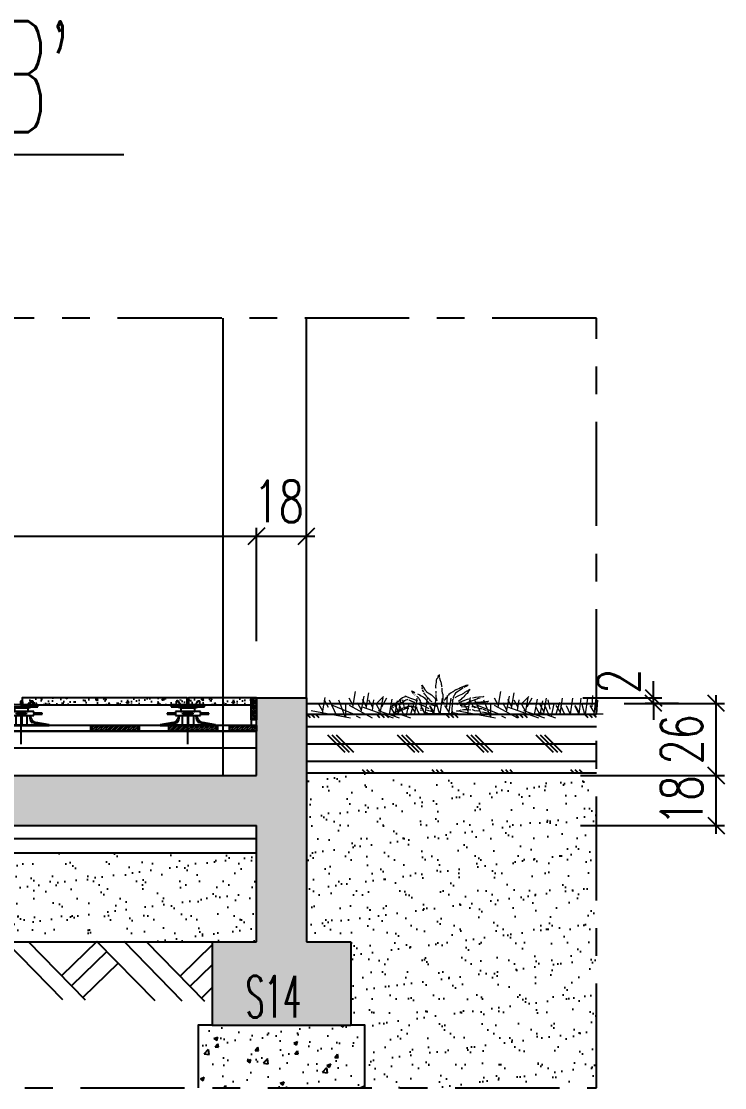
# Model space of a CAD drawing. Extents: x 308 to 787, y -199 to -146.
# Drawn here: x 392.305 to 394.839, y -188.7 to -184.856 of the extents above; entities that cross this region are included whole.
import ezdxf

# ---------------------------------------------------------------- set-up
doc = ezdxf.new("R2010")
doc.units = 0
doc.header["$LTSCALE"] = 0.5
doc.header["$MEASUREMENT"] = 0
doc.linetypes.add('ACAD_ISO10W100', pattern=[18, 12, -3, 0, -3])
doc.linetypes.add('AXES2', pattern=[1.125, 0.75, -0.125, 0.125, -0.125])
doc.layers.get('0').update_dxf_attribs({"linetype": 'CONTINUOUS'})
doc.layers.get('DEFPOINTS').update_dxf_attribs({"linetype": 'CONTINUOUS'})
for name, color, linetype in [('1-AJSA-Equipement', 233, 'CONTINUOUS'), ('1_AJSA_Equipement', 233, 'CONTINUOUS'), ('AXES', 6, 'AXES2'), ('COTATION', 7, 'CONTINUOUS'), ('HABILLAGE', 7, 'CONTINUOUS'), ('MURS', 3, 'CONTINUOUS'), ('POCHAGE', 254, 'CONTINUOUS'), ('REPERE-POUT', 4, 'CONTINUOUS'), ('REPERE-SEM', 4, 'CONTINUOUS')]:
    doc.layers.add(name, color=color, linetype=linetype)
doc.layers.add('1_AJSA_stru-beton', color=4, linetype='CONTINUOUS', lineweight=18)
doc.layers.add('VEGETAIONS', color=104, linetype='CONTINUOUS', lineweight=0)
doc.styles.add('ROMANS8', font='romans.shx', dxfattribs={"width": 0.7})
doc.styles.get("Standard").update_dxf_attribs({"font": 'txt.shx'})
doc.linetypes.add('ISOLATION', pattern='A,0.0001,-0.1,[134,ltypeshp.shx,S=0.1,R=0,X=-0.1,Y=0],-0.2,[134,ltypeshp.shx,S=0.1,R=180,X=0.1,Y=0],-0.1', length=0.4001)
doc.dimstyles.new('COT50 cm', dxfattribs={"dimtxt": 0.15, "dimasz": 0.06, "dimexe": 0.03, "dimexo": 0.1, "dimgap": 0.05, "dimtad": 1, "dimdec": 0, "dimlfac": 100, "dimzin": 0, "dimdsep": 46, "dimtxsty": 'ROMANS8', "dimblk1": 'OBLIQUE', "dimblk2": 'OBLIQUE', "dimsah": 1, "dimcen": 0.03, "dimdle": 0.03, "dimclrt": 1, "dimadec": 0, "dimazin": 0, "dimtfac": 1, "dimtdec": 0, "dimtmove": 0, "dimatfit": 3, "dimfxl": 0, "dimtolj": 1, "dimtzin": 0, "dimlwd": -1, "dimlwe": -1, "dimarcsym": 0})

# ---------------------------------------------------------------- blocks, each defined once
blk = doc.blocks.new('Plot B')
for p, q in [((-0.035, -0.0375), (-0.0426, -0.0375)), ((-0.0426, -0.0375), (-0.0426, -0.05)), ((-0.0272, -0.05), (-0.035, -0.0375)), ((0.0025, -0.0375), (-0.0025, -0.0375)), ((-0.0025, -0.0375), (-0.0025, -0.05)), ((0.0025, -0.05), (0.0025, -0.0375)), ((0.035, -0.0375), (0.0272, -0.05)), ((0.0426, -0.0375), (0.035, -0.0375)), ((0.0426, -0.05), (0.0426, -0.0375)), ((-0.0426, -0.05), (-0.06, -0.05)), ((-0.06, -0.05), (-0.06, -0.0575)), ((-0.06, -0.0575), (-0.0379, -0.0575)), ((0.045, -0.075), (-0.045, -0.075)), ((-0.045, -0.075), (-0.045, -0.0804)), ((-0.0426, -0.05), (-0.0272, -0.05)), ((-0.0379, -0.0575), (-0.025, -0.0607)), ((-0.0379, -0.0575), (0.0379, -0.0575)), ((-0.0025, -0.05), (-0.0272, -0.05)), ((-0.025, -0.0607), (-0.025, -0.075)), ((-0.025, -0.0607), (0.025, -0.0607)), ((-0.025, -0.075), (0.025, -0.075)), ((-0.0025, -0.05), (0.0025, -0.05)), ((0.0272, -0.05), (0.0025, -0.05)), ((0.025, -0.0607), (0.0379, -0.0575)), ((0.025, -0.075), (0.025, -0.0607)), ((0.0272, -0.05), (0.0426, -0.05)), ((0.0379, -0.0575), (0.06, -0.0575)), ((0.06, -0.05), (0.0426, -0.05)), ((0.045, -0.0804), (0.045, -0.075)), ((0.06, -0.0575), (0.06, -0.05)), ((-0.0524, -0.1136), (-0.1, -0.122)), ((-0.045, -0.0804), (-0.075, -0.0804)), ((-0.075, -0.0804), (-0.075, -0.0839)), ((-0.075, -0.0839), (-0.045, -0.0839)), ((-0.0703, -0.122), (-0.0398, -0.1127)), ((-0.0668, -0.122), (-0.0395, -0.1136)), ((-0.045, -0.0804), (-0.045, -0.0839)), ((-0.045, -0.0839), (-0.045, -0.0889)), ((-0.045, -0.0889), (-0.0314, -0.0889)), ((-0.0314, -0.0898), (-0.0381, -0.103)), ((-0.0335, -0.1053), (-0.0314, -0.0898)), ((-0.0325, -0.1054), (-0.0304, -0.0898)), ((-0.0314, -0.0889), (-0.0314, -0.0898)), ((-0.0314, -0.0889), (0.0314, -0.0889)), ((-0.0304, -0.0898), (-0.0304, -0.0889)), ((-0.0201, -0.0889), (-0.0201, -0.122)), ((-0.018, -0.0804), (0.018, -0.0804)), ((-0.018, -0.0839), (-0.018, -0.0804)), ((0.018, -0.0839), (-0.018, -0.0839)), ((-0.0015, -0.0939), (-0.0015, -0.122)), ((-0.0015, -0.0939), (0.0015, -0.0939)), ((0.0015, -0.0939), (0.0015, -0.122)), ((0.018, -0.0804), (0.018, -0.0839)), ((0.0201, -0.0889), (0.0201, -0.122)), ((0.0304, -0.0898), (0.0304, -0.0889)), ((0.0325, -0.1054), (0.0304, -0.0898)), ((0.0314, -0.0898), (0.0314, -0.0889)), ((0.0314, -0.0889), (0.045, -0.0889)), ((0.0381, -0.103), (0.0314, -0.0898)), ((0.0335, -0.1053), (0.0314, -0.0898)), ((0.0668, -0.122), (0.0395, -0.1136)), ((0.0703, -0.122), (0.0398, -0.1127)), ((0.075, -0.0804), (0.045, -0.0804)), ((0.045, -0.0804), (0.045, -0.0839)), ((0.045, -0.0889), (0.045, -0.0839)), ((0.045, -0.0839), (0.075, -0.0839)), ((0.1, -0.122), (0.0524, -0.1136)), ((0.075, -0.0839), (0.075, -0.0804)), ((-0.1, -0.122), (-0.1, -0.125)), ((-0.1, -0.122), (0.1, -0.122)), ((-0.1, -0.125), (0.1, -0.125)), ((0.1, -0.125), (0.1, -0.122))]:
    blk.add_line(p, q)
at = {"color": 251, "linetype": 'ACAD_ISO10W100', "ltscale": 0.005}
blk.add_line((0, -0.1919), (0, -0.0074), dxfattribs=at)
for centre, radius, start, end in [((-0.0559, -0.0939), 0.02, 280, 333), ((-0.0424, -0.1041), 0.009, 287, 352.2319), ((-0.0424, -0.1041), 0.01, 287, 352.2319), ((0.0424, -0.1041), 0.01, 187.7681, 253), ((0.0424, -0.1041), 0.009, 187.7681, 253), ((0.0559, -0.0939), 0.02, 207, 260)]:
    blk.add_arc(centre, radius, start, end)
blk = doc.blocks.new('_Oblique')
at = {"layer": 'COTATION', "color": 0, "lineweight": -2}
blk.add_line((-0.5, -0.5), (0.5, 0.5), dxfattribs=at)
blk = doc.blocks.new('*D1498')
at = {"layer": 'COTATION', "color": 0, "transparency": 16777216}
for p, q in [((390.8228, -187.1165), (390.8228, -186.6815)), ((393.1527, -187.0907), (393.1527, -186.6815)), ((390.7928, -186.7115), (393.1827, -186.7115))]:
    blk.add_line(p, q, dxfattribs=at)
at = {"layer": 'DEFPOINTS', "color": 0, "transparency": 16777216}
for p in [(393.1527, -186.7115), (393.1527, -187.1907), (390.8228, -187.2165)]:
    blk.add_point(p, dxfattribs=at)
at = {"layer": 'COTATION', "color": 0, "transparency": 16777216, "xscale": 0.06, "yscale": 0.06, "zscale": 0.06, "rotation": 180}
blk.add_blockref('_Oblique', (390.8228, -186.7115), dxfattribs=at)
at = {"layer": 'COTATION', "color": 0, "transparency": 16777216, "xscale": 0.06, "yscale": 0.06, "zscale": 0.06}
blk.add_blockref('_Oblique', (393.1527, -186.7115), dxfattribs=at)
at = {"layer": 'COTATION', "color": 1, "transparency": 16777216, "insert": (391.9877, -186.5865), "char_height": 0.15, "attachment_point": 5, "style": 'ROMANS8'}
blk.add_mtext('\\A1;233', dxfattribs=at)
blk = doc.blocks.new('*D1499')
at = {"layer": 'COTATION', "color": 0, "transparency": 16777216}
for p, q in [((393.1527, -187.0253), (393.1527, -186.6815)), ((393.3327, -187.0159), (393.3327, -186.6815)), ((393.1227, -186.7115), (393.3627, -186.7115))]:
    blk.add_line(p, q, dxfattribs=at)
at = {"layer": 'DEFPOINTS', "color": 0, "transparency": 16777216}
for p in [(393.3327, -186.7115), (393.1527, -187.1253), (393.3327, -187.1159)]:
    blk.add_point(p, dxfattribs=at)
at = {"layer": 'COTATION', "color": 0, "transparency": 16777216, "xscale": 0.06, "yscale": 0.06, "zscale": 0.06, "rotation": 180}
blk.add_blockref('_Oblique', (393.1527, -186.7115), dxfattribs=at)
at = {"layer": 'COTATION', "color": 0, "transparency": 16777216, "xscale": 0.06, "yscale": 0.06, "zscale": 0.06}
blk.add_blockref('_Oblique', (393.3327, -186.7115), dxfattribs=at)
at = {"layer": 'COTATION', "color": 1, "transparency": 16777216, "insert": (393.2327, -186.5865), "char_height": 0.15, "attachment_point": 5, "style": 'ROMANS8'}
blk.add_mtext('\\A1;18', dxfattribs=at)
blk = doc.blocks.new('*D1501')
at = {"layer": 'COTATION', "color": 0, "transparency": 16777216}
for p, q in [((394.8088, -187.7844), (394.8088, -187.5444)), ((394.3199, -187.5744), (394.8388, -187.5744)), ((394.3199, -187.7544), (394.8388, -187.7544))]:
    blk.add_line(p, q, dxfattribs=at)
at = {"layer": 'DEFPOINTS', "color": 0, "transparency": 16777216}
for p in [(394.2199, -187.5744), (394.8088, -187.5744), (394.2199, -187.7544)]:
    blk.add_point(p, dxfattribs=at)
at = {"layer": 'COTATION', "color": 0, "transparency": 16777216, "xscale": 0.06, "yscale": 0.06, "zscale": 0.06}
for p, rotation in [((394.8088, -187.5744), 90), ((394.8088, -187.7544), 270)]:
    blk.add_blockref('_Oblique', p, dxfattribs=dict(at, rotation=rotation))
at = {"layer": 'COTATION', "color": 1, "transparency": 16777216, "insert": (394.6838, -187.6644), "char_height": 0.15, "attachment_point": 5, "rotation": 90, "style": 'ROMANS8'}
blk.add_mtext('\\A1;18', dxfattribs=at)
blk = doc.blocks.new('*D1502')
at = {"layer": 'COTATION', "color": 0, "transparency": 16777216}
for p, q in [((394.8088, -187.6044), (394.8088, -187.2844)), ((394.4769, -187.3144), (394.8388, -187.3144)), ((394.3199, -187.5744), (394.8388, -187.5744))]:
    blk.add_line(p, q, dxfattribs=at)
at = {"layer": 'DEFPOINTS', "color": 0, "transparency": 16777216}
for p in [(394.3769, -187.3144), (394.8088, -187.3144), (394.2199, -187.5744)]:
    blk.add_point(p, dxfattribs=at)
at = {"layer": 'COTATION', "color": 0, "transparency": 16777216, "xscale": 0.06, "yscale": 0.06, "zscale": 0.06}
for p, rotation in [((394.8088, -187.3144), 90), ((394.8088, -187.5744), 270)]:
    blk.add_blockref('_Oblique', p, dxfattribs=dict(at, rotation=rotation))
at = {"layer": 'COTATION', "color": 1, "transparency": 16777216, "insert": (394.6838, -187.4444), "char_height": 0.15, "attachment_point": 5, "rotation": 90, "style": 'ROMANS8'}
blk.add_mtext('\\A1;26', dxfattribs=at)
blk = doc.blocks.new('*D1495')
at = {"layer": 'COTATION', "color": 0, "transparency": 16777216}
for p, q in [((394.5823, -187.2944), (394.5823, -187.2344)), ((394.3283, -187.2944), (394.6123, -187.2944)), ((394.6722, -187.3144), (394.5523, -187.3144)), ((394.5823, -187.3144), (394.5823, -187.2944)), ((394.5823, -187.3144), (394.5823, -187.3744))]:
    blk.add_line(p, q, dxfattribs=at)
at = {"layer": 'DEFPOINTS', "color": 0, "transparency": 16777216}
for p in [(394.2283, -187.2944), (394.5823, -187.2944), (394.7722, -187.3144)]:
    blk.add_point(p, dxfattribs=at)
at = {"layer": 'COTATION', "color": 0, "transparency": 16777216, "xscale": 0.06, "yscale": 0.06, "zscale": 0.06}
for p, rotation in [((394.5823, -187.2944), 270), ((394.5823, -187.3144), 90)]:
    blk.add_blockref('_Oblique', p, dxfattribs=dict(at, rotation=rotation))
at = {"layer": 'COTATION', "color": 1, "transparency": 16777216, "insert": (394.4573, -187.2344), "char_height": 0.15, "attachment_point": 5, "rotation": 90, "style": 'ROMANS8'}
blk.add_mtext('\\A1;2', dxfattribs=at)
blk = doc.blocks.new('GAZON 1')
for p, q in [((-0.4326, 0.0857), (-0.4283, 0.046)), ((0.0255, 0.0832), (0.0761, 0.057)), ((0.0317, 0.0778), (0.0523, 0.022)), ((0.1329, 0.0956), (0.1535, 0.0397)), ((0.1678, 0.0833), (0.1883, 0.0275)), ((0.229, 0.1003), (0.2496, 0.0444)), ((0.2761, 0.0776), (0.2471, 0.0514)), ((0.4474, 0.0794), (0.468, 0.0235)), ((-0.4702, 0.0689), (-0.4631, 0.0192)), ((-0.4584, 0.0765), (-0.4421, 0.0193)), ((-0.4132, 0.0504), (-0.4441, 0.0264)), ((-0.397, 0.0765), (-0.3807, 0.0192)), ((-0.3547, 0.0601), (-0.3766, 0.0192)), ((-0.3504, 0.0765), (-0.3341, 0.0193)), ((-0.3052, 0.0504), (-0.3361, 0.0264)), ((-0.3047, 0.0498), (-0.3341, 0.0192)), ((-0.2893, 0.0764), (-0.273, 0.0191)), ((-0.2436, 0.0498), (-0.273, 0.0192)), ((-0.2024, 0.0497), (-0.2318, 0.0192)), ((-0.2143, 0.0765), (-0.198, 0.0193)), ((-0.1691, 0.0503), (-0.2, 0.0264)), ((-0.1949, 0.0612), (-0.1686, 0.0192)), ((-0.1555, 0.057), (-0.1351, 0.0109)), ((-0.1121, 0.0701), (-0.1265, 0.0374)), ((-0.0831, 0.057), (-0.1218, 0.0133)), ((-0.1001, 0.0768), (-0.0795, 0.021)), ((-0.0531, 0.0542), (-0.0821, 0.0279)), ((-0.0727, 0.067), (-0.0522, 0.0112)), ((-0.0257, 0.0444), (-0.0547, 0.0181)), ((-0.0469, 0.0046), (0.1774, 0.0439)), ((-0.0349, 0.0735), (-0.0143, 0.0176)), ((0.0037, 0.0767), (0.0399, 0.0439)), ((0.0788, 0.0552), (0.0498, 0.0289)), ((0.0978, 0.0701), (0.1084, 0.0318)), ((0.134, 0.0701), (0.105, 0.0439)), ((0.1051, 0.0046), (0.2715, 0.0505)), ((0.1799, 0.0729), (0.1509, 0.0466)), ((0.2148, 0.0607), (0.1858, 0.0344)), ((0.2353, 0.0177), (0.3992, 0.0514)), ((0.3005, 0.057), (0.3005, 0.0079)), ((0.3512, 0.0701), (0.3022, 0.0081)), ((0.4163, 0.0701), (0.3645, 0.0138)), ((0.4525, 0.0701), (0.4235, 0.0439)), ((0.4944, 0.0567), (0.4654, 0.0304)), ((-0.5102, 0.0193), (-0.1618, 0.0193)), ((-0.17, 0.0046), (-0.0614, 0.0243)), ((-0.0904, 0.0046), (0.0616, 0.0308)), ((0.1919, 0.0046), (0.2209, 0.0112)), ((0.2643, 0.0046), (0.5466, 0.0308))]:
    blk.add_line(p, q)
blk = doc.blocks.new('GAZON 2')
at = {"linetype": 'Continuous'}
for p, q in [((0.0017, 0.2314), (-0.0027, 0.2223)), ((0.0056, 0.2404), (0.0012, 0.2302)), ((0.0073, 0.2468), (0.0054, 0.2401)), ((0.0099, 0.2575), (0.007, 0.2455)), ((0.0117, 0.27), (0.0111, 0.2627)), ((0.0131, 0.2762), (0.0117, 0.2696)), ((0.013, 0.2836), (0.0129, 0.278)), ((0.02, 0.2617), (0.0162, 0.2771)), ((0.0292, 0.2505), (0.0199, 0.2618)), ((0.0314, 0.2399), (0.0291, 0.2506)), ((0.0325, 0.2267), (0.0313, 0.2403)), ((-0.2118, 0.1732), (-0.2011, 0.1629)), ((-0.2009, 0.1708), (-0.2107, 0.1759)), ((-0.2013, 0.1631), (-0.1956, 0.1543)), ((-0.1893, 0.1626), (-0.2012, 0.171)), ((-0.1974, 0.2069), (-0.19, 0.2007)), ((-0.1829, 0.2039), (-0.1974, 0.2068)), ((-0.1971, 0.1567), (-0.1902, 0.1457)), ((-0.173, 0.1537), (-0.1897, 0.1629)), ((-0.1862, 0.1985), (-0.1664, 0.1879)), ((-0.1557, 0.1935), (-0.1832, 0.2039)), ((-0.1542, 0.193), (-0.1819, 0.2034)), ((-0.165, 0.1472), (-0.1733, 0.1538)), ((-0.1408, 0.1881), (-0.1626, 0.1961)), ((-0.1576, 0.1821), (-0.1496, 0.1775)), ((-0.15, 0.1778), (-0.1402, 0.1705)), ((-0.1292, 0.1819), (-0.1412, 0.1882)), ((-0.1408, 0.171), (-0.1265, 0.1618)), ((-0.1163, 0.1773), (-0.1295, 0.1821)), ((-0.1276, 0.1625), (-0.1143, 0.1547)), ((-0.1086, 0.1727), (-0.1165, 0.1774)), ((-0.1145, 0.1549), (-0.1061, 0.148)), ((-0.1005, 0.1688), (-0.1092, 0.173)), ((-0.0945, 0.1644), (-0.1007, 0.1689)), ((-0.0892, 0.1597), (-0.0949, 0.1647)), ((-0.0844, 0.1571), (-0.0894, 0.1599)), ((-0.0747, 0.1531), (-0.0848, 0.1573)), ((-0.0072, 0.1612), (-0.0088, 0.1492)), ((-0.0045, 0.1993), (-0.0076, 0.1926)), ((-0.0066, 0.1692), (-0.0073, 0.1601)), ((-0.0057, 0.1766), (-0.0067, 0.1674)), ((-0.0061, 0.1845), (-0.0057, 0.1763)), ((-0.0044, 0.207), (-0.0046, 0.1991)), ((-0.0032, 0.2139), (-0.0045, 0.2067)), ((-0.0026, 0.2224), (-0.0033, 0.2134)), ((0.0347, 0.2128), (0.0324, 0.2274)), ((0.0362, 0.2006), (0.0345, 0.2144)), ((0.0345, 0.1809), (0.0355, 0.1889)), ((0.0349, 0.1523), (0.035, 0.1633)), ((0.0354, 0.1881), (0.0362, 0.2008)), ((0.1051, 0.1614), (0.0916, 0.1509)), ((0.1131, 0.17), (0.1049, 0.1612)), ((0.1195, 0.1787), (0.1128, 0.1697)), ((0.1261, 0.1893), (0.1192, 0.1782)), ((0.1231, 0.1549), (0.1256, 0.1616)), ((0.1255, 0.1614), (0.1323, 0.1716)), ((0.1278, 0.1951), (0.126, 0.1891)), ((0.1319, 0.2039), (0.1276, 0.1948)), ((0.1347, 0.2087), (0.1316, 0.2035)), ((0.1329, 0.178), (0.1351, 0.1845)), ((0.1332, 0.1947), (0.1376, 0.2054)), ((0.1351, 0.1844), (0.1332, 0.1948)), ((0.1996, 0.1609), (0.1868, 0.1533)), ((0.198, 0.1474), (0.2034, 0.1543)), ((0.2054, 0.1634), (0.1993, 0.1607)), ((0.2031, 0.1539), (0.2075, 0.1609)), ((0.2108, 0.1669), (0.2051, 0.1632)), ((0.2071, 0.1601), (0.2108, 0.1669)), ((-0.3421, 0.0887), (-0.3325, 0.0827)), ((-0.3231, 0.087), (-0.3421, 0.0887)), ((-0.3326, 0.0828), (-0.3115, 0.0789)), ((-0.2867, 0.0847), (-0.3256, 0.0872)), ((-0.3129, 0.0792), (-0.2893, 0.074)), ((-0.3082, 0.1232), (-0.2997, 0.1187)), ((-0.2729, 0.1211), (-0.3082, 0.1232)), ((-0.2545, 0.0812), (-0.2879, 0.0848)), ((-0.2826, 0.1113), (-0.2707, 0.1081)), ((-0.2499, 0.1172), (-0.2734, 0.1212)), ((-0.2714, 0.1083), (-0.2617, 0.105)), ((-0.2632, 0.1055), (-0.242, 0.0973)), ((-0.23, 0.0765), (-0.2551, 0.0813)), ((-0.2271, 0.1126), (-0.2516, 0.1175)), ((-0.2508, 0.1008), (-0.2326, 0.0937)), ((-0.2331, 0.0938), (-0.2114, 0.0877)), ((-0.2165, 0.0891), (-0.2036, 0.0854)), ((-0.1894, 0.1029), (-0.212, 0.1087)), ((-0.2039, 0.0855), (-0.1878, 0.0774)), ((-0.1944, 0.0807), (-0.1833, 0.0752)), ((-0.1721, 0.0975), (-0.1904, 0.1032)), ((-0.1903, 0.1458), (-0.1816, 0.139)), ((-0.1819, 0.1392), (-0.1725, 0.1295)), ((-0.173, 0.13), (-0.1652, 0.1207)), ((-0.1624, 0.0928), (-0.1724, 0.0976)), ((-0.1655, 0.1209), (-0.1555, 0.1116)), ((-0.1566, 0.1418), (-0.1654, 0.1475)), ((-0.1458, 0.0857), (-0.1634, 0.0932)), ((-0.1572, 0.1132), (-0.1492, 0.1055)), ((-0.1337, 0.1336), (-0.1568, 0.1419)), ((-0.1359, 0.0813), (-0.1525, 0.0886)), ((-0.1496, 0.1058), (-0.133, 0.0927)), ((-0.1406, 0.0987), (-0.1266, 0.0877)), ((-0.1266, 0.0748), (-0.1361, 0.0814)), ((-0.1185, 0.1254), (-0.134, 0.1337)), ((-0.1029, 0.1154), (-0.1191, 0.1257)), ((-0.1062, 0.1481), (-0.0999, 0.1396)), ((-0.1001, 0.1399), (-0.0929, 0.1262)), ((-0.0935, 0.1273), (-0.0901, 0.1202)), ((-0.0782, 0.0947), (-0.0935, 0.1102)), ((-0.0908, 0.1217), (-0.0869, 0.1129)), ((-0.0652, 0.1451), (-0.0748, 0.1532)), ((-0.0623, 0.1425), (-0.0663, 0.146)), ((-0.0558, 0.1308), (-0.0624, 0.1426)), ((-0.0414, 0.1166), (-0.0505, 0.127)), ((-0.0367, 0.1135), (-0.0415, 0.1167)), ((-0.031, 0.1028), (-0.0368, 0.1135)), ((-0.0268, 0.096), (-0.0314, 0.1034)), ((-0.0208, 0.0823), (-0.0226, 0.0886)), ((-0.0208, 0.0713), (-0.021, 0.0769)), ((-0.0209, 0.0759), (-0.0208, 0.0825)), ((-0.0129, 0.1378), (-0.0133, 0.1295)), ((-0.0133, 0.13), (-0.0127, 0.1174)), ((-0.0087, 0.1494), (-0.0129, 0.1377)), ((-0.0127, 0.1182), (-0.0129, 0.1045)), ((-0.0129, 0.1048), (-0.011, 0.0936)), ((-0.0112, 0.0807), (-0.0116, 0.0744)), ((-0.009, 0.0879), (-0.0112, 0.0805)), ((-0.011, 0.0939), (-0.009, 0.0879)), ((0.0273, 0.0928), (0.0289, 0.0999)), ((0.0287, 0.0992), (0.0306, 0.1057)), ((0.0303, 0.1048), (0.0327, 0.1148)), ((0.0316, 0.1098), (0.0344, 0.1223)), ((0.0374, 0.1018), (0.0316, 0.0934)), ((0.0337, 0.1451), (0.0349, 0.1526)), ((0.0344, 0.122), (0.0348, 0.1311)), ((0.0348, 0.1303), (0.0346, 0.1394)), ((0.0404, 0.1072), (0.037, 0.1012)), ((0.0523, 0.1189), (0.0403, 0.107)), ((0.0566, 0.124), (0.0519, 0.1185)), ((0.0681, 0.1359), (0.0561, 0.1235)), ((0.0639, 0.0853), (0.073, 0.0899)), ((0.0801, 0.1439), (0.0679, 0.1357)), ((0.073, 0.0898), (0.075, 0.0933)), ((0.0748, 0.093), (0.0807, 0.1007)), ((0.0919, 0.1511), (0.0792, 0.1434)), ((0.0802, 0.1002), (0.0835, 0.1039)), ((0.091, 0.0841), (0.0815, 0.076)), ((0.0833, 0.1037), (0.0916, 0.1102)), ((0.1019, 0.0939), (0.0893, 0.0827)), ((0.0913, 0.1114), (0.0957, 0.1156)), ((0.0955, 0.1154), (0.1015, 0.1197)), ((0.1014, 0.1196), (0.105, 0.1266)), ((0.1067, 0.1013), (0.1017, 0.0937)), ((0.1048, 0.1264), (0.1136, 0.1375)), ((0.1144, 0.1078), (0.1065, 0.1012)), ((0.1122, 0.1358), (0.1171, 0.1417)), ((0.1191, 0.1148), (0.1142, 0.1077)), ((0.1168, 0.1413), (0.1236, 0.1517)), ((0.1274, 0.1217), (0.119, 0.1147)), ((0.1432, 0.1289), (0.1272, 0.1216)), ((0.153, 0.0863), (0.1402, 0.08)), ((0.1532, 0.1372), (0.143, 0.1288)), ((0.145, 0.0884), (0.1485, 0.0951)), ((0.1475, 0.0933), (0.1502, 0.0988)), ((0.15, 0.0985), (0.1564, 0.1082)), ((0.1675, 0.1433), (0.1531, 0.1372)), ((0.1562, 0.108), (0.1601, 0.1122)), ((0.1594, 0.1116), (0.1652, 0.1172)), ((0.165, 0.1169), (0.1691, 0.1223)), ((0.1827, 0.0997), (0.1684, 0.0944)), ((0.169, 0.1221), (0.1725, 0.1248)), ((0.1705, 0.0752), (0.1802, 0.079)), ((0.1899, 0.1028), (0.1819, 0.0993)), ((0.1859, 0.1334), (0.1887, 0.1372)), ((0.1889, 0.0827), (0.1967, 0.0849)), ((0.2046, 0.1077), (0.1894, 0.1027)), ((0.1936, 0.1408), (0.1959, 0.1451)), ((0.1951, 0.0845), (0.2045, 0.0874)), ((0.2025, 0.0868), (0.2124, 0.0902)), ((0.2109, 0.1103), (0.204, 0.1074)), ((0.2191, 0.1129), (0.2103, 0.1101)), ((0.2114, 0.0898), (0.22, 0.0932)), ((0.2318, 0.1184), (0.2185, 0.1127)), ((0.2196, 0.093), (0.2289, 0.098)), ((0.2349, 0.1204), (0.2315, 0.1182)), ((0.2436, 0.1232), (0.2347, 0.1203)), ((0.2365, 0.1007), (0.2437, 0.1039)), ((0.2522, 0.1267), (0.2429, 0.123)), ((0.2437, 0.1039), (0.2468, 0.1006)), ((0.2467, 0.1006), (0.2524, 0.0985)), ((0.2556, 0.1297), (0.2521, 0.1267)), ((0.2521, 0.0986), (0.2678, 0.0896)), ((0.2561, 0.1252), (0.2556, 0.1297)), ((0.27, 0.1196), (0.256, 0.1252)), ((0.2625, 0.0927), (0.2715, 0.0874)), ((0.2779, 0.1168), (0.2686, 0.1202)), ((0.2707, 0.0879), (0.2858, 0.0801)), ((0.287, 0.11), (0.2778, 0.1169)), ((0.2854, 0.0804), (0.2943, 0.0769)), ((0.2933, 0.1026), (0.2868, 0.1102)), ((0.3009, 0.0948), (0.2927, 0.1033)), ((0.294, 0.077), (0.3067, 0.07)), ((0.3059, 0.0899), (0.2994, 0.0963)), ((0.3153, 0.0858), (0.3058, 0.09)), ((0.3211, 0.0819), (0.3151, 0.086)), ((0.3318, 0.0733), (0.3206, 0.0823)), ((-0.3635, -0.0018), (-0.3587, 0.0013)), ((-0.3561, 0.0032), (-0.3457, 0.0071)), ((-0.3519, -0.0023), (-0.3411, 0.0002)), ((-0.3458, 0.007), (-0.3433, 0.01)), ((-0.3434, 0.01), (-0.3357, 0.0136)), ((-0.3418, 0.0001), (-0.3318, 0.0017)), ((-0.3323, 0.0016), (-0.3209, 0.0045)), ((-0.3287, 0.0198), (-0.3229, 0.0221)), ((-0.3243, 0.0037), (-0.3088, 0.0074)), ((-0.3237, 0.0217), (-0.3163, 0.0251)), ((-0.3167, 0.0249), (-0.3122, 0.0276)), ((-0.3124, 0.0275), (-0.3042, 0.0299)), ((-0.3112, 0.0068), (-0.2954, 0.0103)), ((-0.2988, 0.0319), (-0.2876, 0.0336)), ((-0.2935, 0.0327), (-0.28, 0.0349)), ((-0.291, 0.0743), (-0.2606, 0.0686)), ((-0.2812, 0.0347), (-0.2711, 0.0359)), ((-0.2716, 0.016), (-0.2539, 0.0189)), ((-0.2712, 0.0359), (-0.2661, 0.0393)), ((-0.2672, 0.0424), (-0.266, 0.0463)), ((-0.2661, 0.0463), (-0.2538, 0.0434)), ((-0.2655, 0.017), (-0.2447, 0.0204)), ((-0.2614, 0.0687), (-0.2429, 0.0664)), ((-0.2543, 0.0435), (-0.2449, 0.0422)), ((-0.2472, 0.0502), (-0.2372, 0.0481)), ((-0.2449, 0.0422), (-0.2472, 0.0502)), ((-0.2449, 0.0204), (-0.2344, 0.0251)), ((-0.2374, 0.0482), (-0.2232, 0.048)), ((-0.2346, 0.0251), (-0.224, 0.0268)), ((-0.2136, 0.0715), (-0.2305, 0.0766)), ((-0.2154, 0.0239), (-0.2, 0.0262)), ((-0.201, 0.0688), (-0.2142, 0.0717)), ((-0.1393, 0.0587), (-0.2019, 0.069)), ((-0.2016, 0.026), (-0.1898, 0.0273)), ((-0.1931, 0.0492), (-0.1828, 0.0481)), ((-0.1838, 0.0755), (-0.1716, 0.0681)), ((-0.1837, 0.0482), (-0.1719, 0.0462)), ((-0.1832, 0.0259), (-0.1618, 0.0272)), ((-0.1722, 0.0462), (-0.145, 0.0481)), ((-0.1718, 0.0682), (-0.1593, 0.0633)), ((-0.1621, 0.0272), (-0.1508, 0.0258)), ((-0.1597, 0.0634), (-0.1394, 0.0587)), ((-0.1432, 0.0238), (-0.1319, 0.0206)), ((-0.1337, 0.0211), (-0.1224, 0.0182)), ((-0.1151, 0.066), (-0.1278, 0.0756)), ((-0.1244, 0.0187), (-0.1129, 0.016)), ((-0.1174, 0.0016), (-0.1209, -0.0006)), ((-0.1209, -0.0006), (0.1209, 0.0006)), ((-0.1094, 0.0035), (-0.1175, 0.0016)), ((-0.1026, 0.004), (-0.1097, 0.0034)), ((-0.0974, 0.0051), (-0.103, 0.0039)), ((-0.0904, 0.0076), (-0.0977, 0.005)), ((-0.086, 0.0065), (-0.0905, 0.0076)), ((-0.0794, 0.0101), (-0.0861, 0.0065)), ((-0.0849, 0.0141), (-0.0794, 0.0101)), ((0.0638, 0.0644), (0.0343, 0.0555)), ((0.0343, 0.0555), (0.0365, 0.0594)), ((0.0364, 0.0592), (0.0406, 0.064)), ((0.0404, 0.0637), (0.0424, 0.0671)), ((0.0422, 0.0668), (0.0501, 0.0759)), ((0.0605, 0.0158), (0.0655, 0.0221)), ((0.0729, 0.0195), (0.0605, 0.0158)), ((0.0818, 0.0763), (0.0636, 0.0644)), ((0.0652, 0.0218), (0.0679, 0.0244)), ((0.0676, 0.024), (0.0721, 0.0275)), ((0.0904, 0.0245), (0.0697, 0.0186)), ((0.0859, 0.0358), (0.1046, 0.0459)), ((0.1067, 0.0289), (0.0869, 0.0235)), ((0.1042, 0.0089), (0.097, 0.0118)), ((0.1042, 0.0456), (0.1111, 0.0502)), ((0.1109, 0.0501), (0.1211, 0.0543)), ((0.1181, 0.0034), (0.1113, 0.0074)), ((0.1172, 0.0527), (0.1277, 0.0571)), ((0.1209, 0.0005), (0.118, 0.0035)), ((0.1235, 0.0233), (0.1495, 0.0253)), ((0.1375, 0.0383), (0.1254, 0.0353)), ((0.1268, 0.0568), (0.138, 0.0608)), ((0.1494, 0.0417), (0.1363, 0.0379)), ((0.137, 0.0605), (0.1547, 0.0678)), ((0.1535, 0.0673), (0.1661, 0.0732)), ((0.1615, 0.0711), (0.1713, 0.0755)), ((0.1866, 0.0499), (0.1726, 0.0478)), ((0.1956, 0.0513), (0.1836, 0.0494)), ((0.2088, 0.0541), (0.1945, 0.0511)), ((0.2208, 0.0564), (0.2049, 0.0533)), ((0.229, 0.0553), (0.2207, 0.0564)), ((0.2393, 0.0551), (0.2286, 0.0553)), ((0.2316, 0.0385), (0.2531, 0.0378)), ((0.2455, 0.0502), (0.2392, 0.0552)), ((0.256, 0.0484), (0.2454, 0.0503)), ((0.253, 0.0378), (0.2604, 0.0332)), ((0.2718, 0.0425), (0.2557, 0.0485)), ((0.2602, 0.0333), (0.2721, 0.0301)), ((0.2805, 0.0375), (0.2715, 0.0427)), ((0.2747, 0.0286), (0.2866, 0.0218)), ((0.2895, 0.0326), (0.2788, 0.0384)), ((0.2864, 0.0218), (0.2948, 0.0195)), ((0.3012, 0.0276), (0.289, 0.0329)), ((0.2937, 0.0198), (0.3015, 0.0173)), ((0.3135, 0.0215), (0.3002, 0.028)), ((0.301, 0.0174), (0.3083, 0.0158)), ((0.3065, 0.0702), (0.3108, 0.0667)), ((0.3078, 0.016), (0.3177, 0.0128)), ((0.3263, 0.0162), (0.3127, 0.0218)), ((0.3144, 0.0647), (0.3227, 0.0607)), ((0.3225, 0.0608), (0.3273, 0.0566)), ((0.3349, 0.0115), (0.3258, 0.0164)), ((0.3272, 0.0567), (0.3355, 0.0532)), ((0.3361, 0.0677), (0.3316, 0.0734)), ((0.3433, 0.0638), (0.336, 0.0678)), ((0.3425, 0.0494), (0.3469, 0.0445)), ((0.3489, 0.0569), (0.3432, 0.0639)), ((0.3528, 0.0512), (0.3484, 0.0575)), ((0.3527, 0.0413), (0.3614, 0.0385)), ((0.3614, 0.0385), (0.3599, 0.0436)), ((-0.3683, -0.0064), (-0.3585, -0.0037)), ((-0.3676, -0.0062), (-0.3633, -0.0017)), ((-0.3595, -0.004), (-0.3493, -0.0017))]:
    blk.add_line(p, q, dxfattribs=at)

msp = doc.modelspace()

# ---------------------------------------------------------------- hatches: boundary and pattern name
h = msp.add_hatch()
h.set_pattern_fill('AR-CONC', color=251, scale=0.0003, style=0)
h.set_pattern_definition([(50, (-582.692204, -5181.130026), (0.0546554007, -0.00478172566), [0.005715, -0.062865]), (355, (-582.692204, -5181.130026), (-0.0105730264, 0.0573170536), [0.004572, -0.05029217525]), (100.4514447, (-582.68765, -5181.130425), (0.0440823741, 0.0525353256), [0.00485700264, -0.0534270734]), (46.1842, (-582.692204, -5181.114786), (0.0813237123, -0.0126126984), [0.0085725, -0.0942975]), (96.6355576, (-582.68543, -5181.11584), (0.0712212402, 0.0742278374), [0.007285507, -0.0801406824]), (351.1841512, (-582.6922, -5181.11479), (0.0712212402, 0.0742278374), [0.0068579901, -0.0754379196]), (21, (-582.684584, -5181.118596), (0.0454843174, -0.03067955946), [0.005715, -0.062865]), (326, (-582.684584, -5181.118596), (0.0185406085, 0.05525638984), [0.004572, -0.050292]), (71.451445, (-582.680793, -5181.121153), (0.0640249258, 0.02457683067), [0.00485700264, -0.0534269813]), (37.5, (-582.692204, -5181.130026), (0.000926580975, 0.02536651166), [0, -0.0496824, 0, -0.051054, 0, -0.0504825]), (7.5, (-582.692204, -5181.130026), (0.02004589875, 0.03005417245), [0, -0.0291084, 0, -0.0485394, 0, -0.0192405]), (327.5, (-582.709196, -5181.130026), (0.04067717855, -0.0017186232), [0, -0.01905, 0, -0.059436, 0, -0.078867]), (317.5, (-582.716816, -5181.130026), (0.04443875442, 0.0076279473), [0, -0.024765, 0, -0.0394716, 0, -0.056007])])
h.paths.add_polyline_path([(392.3077, -187.3194), (392.9027, -187.3194), (392.9027, -187.2944), (392.3077, -187.2944)])
h = msp.add_hatch()
h.set_pattern_fill('AR-CONC', color=251, scale=0.0003, style=0)
h.set_pattern_definition([(50, (-582.31145, -5181.130026), (0.0546554007, -0.00478172566), [0.005715, -0.062865]), (355, (-582.31145, -5181.130026), (-0.0105730264, 0.0573170536), [0.004572, -0.05029217525]), (100.4514447, (-582.306894, -5181.130425), (0.0440823741, 0.0525353256), [0.00485700264, -0.0534270734]), (46.1842, (-582.31145, -5181.114786), (0.0813237123, -0.0126126984), [0.0085725, -0.0942975]), (96.6355576, (-582.30467, -5181.11584), (0.0712212402, 0.0742278374), [0.007285507, -0.0801406824]), (351.1841512, (-582.31145, -5181.11479), (0.0712212402, 0.0742278374), [0.0068579901, -0.0754379196]), (21, (-582.30383, -5181.118596), (0.0454843174, -0.03067955946), [0.005715, -0.062865]), (326, (-582.30383, -5181.118596), (0.0185406085, 0.05525638984), [0.004572, -0.050292]), (71.451445, (-582.30004, -5181.121153), (0.0640249258, 0.02457683067), [0.00485700264, -0.0534269813]), (37.5, (-582.311448, -5181.130026), (0.000926580975, 0.02536651166), [0, -0.0496824, 0, -0.051054, 0, -0.0504825]), (7.5, (-582.311448, -5181.130026), (0.02004589875, 0.03005417245), [0, -0.0291084, 0, -0.0485394, 0, -0.0192405]), (327.5, (-582.328441, -5181.130026), (0.04067717855, -0.0017186232), [0, -0.01905, 0, -0.059436, 0, -0.078867]), (317.5, (-582.33606, -5181.130026), (0.04443875442, 0.0076279473), [0, -0.024765, 0, -0.0394716, 0, -0.056007])])
h.paths.add_polyline_path([(392.9077, -187.3194), (393.1377, -187.3194), (393.1377, -187.2944), (392.9077, -187.2944)])
at = {"layer": '1-AJSA-Equipement'}
h = msp.add_hatch(dxfattribs=at)
h.set_pattern_fill('ANSI31', color=256, scale=0.002, angle=-90)
h.set_pattern_definition([(315, (-4600.412924, 786.449387), (0.0044901280605, 0.0044901280605), [])])
h.paths.add_polyline_path([(393.1327, -187.3744), (393.1327, -187.2944), (393.1527, -187.2944), (393.1527, -187.3744)])
h = msp.add_hatch(dxfattribs=at)
h.set_pattern_fill('ANSI31', color=256, scale=0.002)
h.set_pattern_definition([(45, (-581.138686, -5180.960026), (-0.0044901280605, 0.0044901280605), [])])
h.paths.add_polyline_path([(392.7297, -187.4144), (392.5551, -187.4144), (392.5551, -187.3944), (392.7297, -187.3944)])
h = msp.add_hatch(dxfattribs=at)
h.set_pattern_fill('ANSI31', color=256, scale=0.002)
h.set_pattern_definition([(45, (-580.856738, -5180.960026), (-0.0044901280605, 0.0044901280605), [])])
h.paths.add_polyline_path([(393.0117, -187.4144), (392.8371, -187.4144), (392.8371, -187.3944), (393.0117, -187.3944)])
h = msp.add_hatch(dxfattribs=at)
h.set_pattern_fill('ANSI31', color=256, scale=0.002)
h.set_pattern_definition([(45, (-580.585795, -5180.960026), (-0.0044901280605, 0.0044901280605), [])])
h.paths.add_polyline_path([(393.1527, -187.4144), (393.0549, -187.4144), (393.0549, -187.3944), (393.1527, -187.3944)])
at = {"layer": 'COTATION'}
h = msp.add_hatch(dxfattribs=at)
h.set_pattern_fill('CORK', color=32, scale=0.5)
h.set_pattern_definition([(0, (93.690895, 65.53948), (0, 0.0625), []), (135, (93.72214, 65.50823), (-0.125, -0.125), [0.08838835, -0.08838835]), (135, (93.73777, 65.50823), (-0.125, -0.125), [0.08838835, -0.08838835]), (135, (93.7534, 65.50823), (-0.125, -0.125), [0.08838835, -0.08838835])])
h.paths.add_polyline_path([(394.3769, -187.354), (393.3327, -187.354), (393.3327, -187.5644), (394.3769, -187.5644)])
at = {"layer": 'HABILLAGE'}
h = msp.add_hatch(dxfattribs=at)
h.set_pattern_fill('AR-SAND', color=256, scale=0.05, style=0)
h.set_pattern_definition([(37.5, (93.690895, 65.52902), (-0.003149668, 0.096341188), [0, -0.076, 0, -0.085, 0, -0.08125]), (7.5, (93.6909, 65.52902), (0.088488835, 0.141107303), [0, -0.041, 0, -0.0685, 0, -0.02625]), (327.5, (93.629395, 65.52902), (0.155707093, 0.000282953), [0, -0.025, 0, -0.09, 0, -0.1175]), (317.5, (93.6294, 65.52902), (0.15030633, 0.04388378), [0, -0.0125, 0, -0.059, 0, -0.0675])])
h.paths.add_polyline_path([(393.5427, -188.4745), (393.5427, -188.6999), (394.3769, -188.6999), (394.3769, -187.5644), (393.3327, -187.5644), (393.3327, -188.1744), (393.4927, -188.1744), (393.4927, -188.4744)])
h = msp.add_hatch(dxfattribs=at)
h.set_pattern_fill('AR-SAND', color=256, scale=0.05, style=0)
h.set_pattern_definition([(37.5, (0, 0), (-0.003149668, 0.096341188), [0, -0.076, 0, -0.085, 0, -0.08125]), (7.5, (0, 0), (0.088488835, 0.141107303), [0, -0.041, 0, -0.0685, 0, -0.02625]), (327.5, (-0.0615, 0), (0.155707093, 0.000282953), [0, -0.025, 0, -0.09, 0, -0.1175]), (317.5, (-0.0615, 0), (0.15030633, 0.04388378), [0, -0.0125, 0, -0.059, 0, -0.0675])])
h.paths.add_polyline_path([(393.1527, -187.8541), (390.8228, -187.8544), (390.8228, -188.1744), (392.5751, -188.1744), (392.5772, -188.1724), (392.5791, -188.1744), (393.1527, -188.1744)])
h = msp.add_hatch(dxfattribs=at)
h.set_pattern_fill('AR-CONC', color=256, scale=0.02, style=0)
h.set_pattern_definition([(50, (-24.8118, -56.68023), (0.143452037, -0.012550427), [0.015, -0.165]), (355, (-24.8118, -56.68023), (-0.027750267, 0.150438427), [0.012, -0.132]), (100.451444, (-24.79985, -56.68128), (0.11570177, 0.137888), [0.01274804, -0.14022842]), (46.1842, (-24.8118, -56.64023), (0.213448266, -0.033103856), [0.0225, -0.2475]), (96.635635, (-24.79401, -56.643), (0.18693239, 0.19482372), [0.01912207, -0.21034275]), (351.184164, (-24.8118, -56.64023), (0.18693239, 0.19482372), [0.018, -0.198]), (21, (-24.7918, -56.65023), (0.11938141, -0.080523778), [0.015, -0.165]), (326, (-24.7918, -56.65023), (0.048663066, 0.14503001), [0.012, -0.132]), (71.451445, (-24.78185, -56.65694), (0.168044475, 0.06450623), [0.01274804, -0.14022842]), (37.5, (-24.8118, -56.68023), (0.002431971, 0.066578771), [0, -0.1304, 0, -0.134, 0, -0.1325]), (7.5, (-24.8118, -56.68023), (0.052613907, 0.078882342), [0, -0.0764, 0, -0.1274, 0, -0.0505]), (327.5, (-24.8564, -56.68023), (0.106764487, -0.0045109743), [0, -0.05, 0, -0.156, 0, -0.207]), (317.5, (-24.8764, -56.68023), (0.116637234, 0.020020996), [0, -0.065, 0, -0.1036, 0, -0.147])])
h.paths.add_polyline_path([(392.9427, -188.6999), (393.5427, -188.6999), (393.5427, -188.4745), (393.4927, -188.4744), (392.9927, -188.4744), (392.9427, -188.4744)])
at = {"layer": 'POCHAGE'}
h = msp.add_hatch(color=256, dxfattribs=at)
h.paths.add_polyline_path([(393.3327, -187.2944), (393.1527, -187.2944), (393.1527, -187.3744), (393.1527, -187.4144), (393.1527, -187.5744), (390.8228, -187.5744), (390.8228, -187.2744), (390.6428, -187.2744), (390.6428, -187.3744), (389.1434, -187.3744), (389.1434, -187.6244), (390.6428, -187.6244), (390.6428, -188.1744), (390.4328, -188.1744), (390.4328, -188.4744), (391.0328, -188.4744), (391.0328, -188.1744), (390.8228, -188.1744), (390.8228, -188.1744), (390.8228, -187.7544), (393.1527, -187.7544), (393.1527, -188.1744), (392.9927, -188.1744), (392.9927, -188.4744), (393.4927, -188.4744), (393.4927, -188.1744), (393.3327, -188.1744)])
h.paths.add_polyline_path([(390.1762, -187.6219), (390.1762, -187.3769), (389.9512, -187.3769), (389.9512, -187.6219)], flags=24)
h.paths.add_polyline_path([(391.3096, -187.7794), (391.3096, -187.5494), (391.0846, -187.5494), (391.0846, -187.7794)], flags=25)
h.paths.add_polyline_path([(393.0765, -188.4845), (393.3331, -188.4845), (393.3331, -188.2595), (393.0765, -188.2595)], flags=9)
h.paths.add_polyline_path([(390.602, -188.4845), (390.8586, -188.4845), (390.8586, -188.2595), (390.602, -188.2595)], flags=9)

# ---------------------------------------------------------------- linework, layer by layer
at = {"layer": '1-AJSA-Equipement'}
msp.add_line((390.8228, -187.4144), (393.1527, -187.4144), dxfattribs=at)
for points in [[(393.1527, -187.4144), (390.8228, -187.4144), (390.8228, -187.2944), (390.8428, -187.2944)], [(393.1527, -187.3944), (390.8428, -187.3944), (390.8428, -187.2944)], [(393.1527, -187.4144), (393.1527, -187.2944), (393.1327, -187.2944), (393.1327, -187.3944)]]:
    msp.add_lwpolyline(points, dxfattribs=at)
at = {"layer": '1-AJSA-Equipement', "color": 8}
for points in [[(392.3077, -187.3194), (392.9027, -187.3194), (392.9027, -187.2944), (392.3077, -187.2944)], [(392.3077, -187.3194), (392.9027, -187.3194), (392.9027, -187.2944), (392.3077, -187.2944)], [(392.9077, -187.3194), (393.1377, -187.3194), (393.1377, -187.2944), (392.9077, -187.2944)]]:
    msp.add_lwpolyline(points, close=True, dxfattribs=at)
at = {"layer": '1-AJSA-Equipement'}
for points in [[(393.1327, -187.3744), (393.1327, -187.2944), (393.1527, -187.2944), (393.1527, -187.3744)], [(393.1327, -187.3744), (393.1327, -187.2944), (393.1527, -187.2944), (393.1527, -187.3744)], [(392.7297, -187.4144), (392.5551, -187.4144), (392.5551, -187.3944), (392.7297, -187.3944)], [(392.7297, -187.4144), (392.5551, -187.4144), (392.5551, -187.3944), (392.7297, -187.3944)], [(393.0117, -187.4144), (392.8371, -187.4144), (392.8371, -187.3944), (393.0117, -187.3944)], [(393.0117, -187.4144), (392.8371, -187.4144), (392.8371, -187.3944), (393.0117, -187.3944)], [(393.1527, -187.4144), (393.0549, -187.4144), (393.0549, -187.3944), (393.1527, -187.3944)], [(393.1527, -187.4144), (393.0549, -187.4144), (393.0549, -187.3944), (393.1527, -187.3944)]]:
    msp.add_lwpolyline(points, close=True, dxfattribs=at)
at = {"layer": '1_AJSA_stru-beton'}
msp.add_line((393.3327, -187.2944), (393.3327, -187.3744), dxfattribs=at)
at = {"layer": 'AXES', "color": 6}
msp.add_lwpolyline([(389.1434, -188.6999), (394.3769, -188.6999), (394.3769, -185.9263), (389.1434, -185.9263)], close=True, dxfattribs=at)
at = {"layer": 'COTATION', "color": 1, "linetype": 'ByBlock'}
msp.add_line((390.8228, -188.1744), (393.1527, -188.1744), dxfattribs=at)
msp.add_lwpolyline([(393.1527, -187.8541), (390.8228, -187.8544)], dxfattribs=at)
at = {"layer": 'HABILLAGE'}
for p, q in [((392.4552, -188.3832), (392.2511, -188.1744)), ((392.5359, -188.3841), (392.3309, -188.1744)), ((392.5772, -188.1724), (392.4502, -188.2965)), ((392.6128, -188.2092), (392.486, -188.3331)), ((392.7869, -188.3869), (392.5772, -188.1724)), ((392.885, -188.388), (392.6753, -188.1735)), ((392.9657, -188.3889), (392.7559, -188.1744)), ((392.9927, -188.1854), (392.877, -188.2985)), ((392.6539, -188.2512), (392.5271, -188.3752)), ((392.9927, -188.257), (392.9127, -188.3351)), ((392.9927, -188.3392), (392.9539, -188.3772))]:
    msp.add_line(p, q, dxfattribs=at)
at = {"layer": 'HABILLAGE', "linetype": 'ISOLATION', "ltscale": 0.15}
for points in [[(390.8228, -187.4744), (393.1527, -187.4744)], [(390.8228, -187.8019), (393.1527, -187.8019)]]:
    msp.add_lwpolyline(points, dxfattribs=at)
at = {"layer": 'HABILLAGE'}
for points in [[(392.9927, -188.4744), (392.9427, -188.4744), (392.9427, -188.6999)], [(393.5427, -188.6999), (393.5427, -188.4745), (393.4927, -188.4744)]]:
    msp.add_lwpolyline(points, dxfattribs=at)
at = {"layer": 'MURS', "color": 8}
for p, q in [((393.0327, -187.5744), (393.0327, -185.9263)), ((393.3327, -187.2944), (393.3327, -185.9263)), ((393.3327, -187.5644), (394.3769, -187.5644))]:
    msp.add_line(p, q, dxfattribs=at)
at = {"layer": 'MURS'}
for p, q in [((393.1527, -187.2944), (393.3327, -187.2944)), ((393.1527, -187.5744), (393.1527, -187.2944)), ((393.3327, -187.2944), (393.3327, -188.1744)), ((390.8228, -187.5744), (393.1527, -187.5744)), ((390.8228, -187.7544), (393.1527, -187.7544)), ((393.1527, -188.1744), (393.1527, -187.7544)), ((392.9927, -188.1744), (393.1527, -188.1744)), ((392.9927, -188.1744), (392.9927, -188.4744)), ((393.3327, -188.1744), (393.4927, -188.1744)), ((393.4927, -188.1744), (393.4927, -188.4744)), ((392.9927, -188.4744), (393.4927, -188.4744))]:
    msp.add_line(p, q, dxfattribs=at)
at = {"layer": 'MURS', "color": 30}
for p, q in [((393.3327, -187.3144), (394.3769, -187.3144)), ((393.3327, -187.354), (394.3769, -187.354))]:
    msp.add_line(p, q, dxfattribs=at)

# ---------------------------------------------------------------- block references
at = {"layer": '1_AJSA_Equipement'}
for p in [(392.3052, -187.2694), (392.9052, -187.2694)]:
    msp.add_blockref('Plot B', p, dxfattribs=at)
at = {"layer": 'VEGETAIONS', "xscale": -0.5000000000000018, "yscale": 0.5000000000000018, "zscale": 0.5000000000000018, "rotation": 0.2609317682498613}
msp.add_blockref('GAZON 2', (393.817, -187.3517, 20.5435), dxfattribs=at)
at = {"layer": 'VEGETAIONS', "xscale": -0.5}
for p in [(393.6228, -187.3724), (394.146, -187.3724)]:
    msp.add_blockref('GAZON 1', p, dxfattribs=at)

# ---------------------------------------------------------------- texts
at = {"layer": 'REPERE-POUT', "width": 0.519}
msp.add_text('S14', height=0.15, dxfattribs=at).set_placement((393.114, -188.447))
at = {"layer": 'REPERE-SEM', "color": 4, "width": 0.519}
msp.add_text(" %%UCOUPE  B' - B' ", height=0.4, dxfattribs=at).set_placement((389.8472, -185.2557))

# ---------------------------------------------------------------- dimensions: what is measured, and where the dimension line sits
at = {"layer": 'COTATION'}
dim = msp.add_linear_dim(base=(393.1527, -186.7115), p1=(390.8228, -187.2165), p2=(393.1527, -187.1907), dimstyle='COT50 cm', override={"dimtmove": 1}, dxfattribs=at)
dim.commit()
dim.dimension.update_dxf_attribs({"geometry": '*D1498', "text_midpoint": (391.9877, -186.5865)})
dim = msp.add_linear_dim(base=(393.3327, -186.7115), p1=(393.1527, -187.1253), p2=(393.3327, -187.1159), dimstyle='COT50 cm', override={"dimtmove": 1}, dxfattribs=at)
dim.commit()
dim.dimension.update_dxf_attribs({"geometry": '*D1499', "text_midpoint": (393.2327, -186.7115), "dimtype": 160})
for base, p1, p2, picture, middle in [((394.5823, -187.2944), (394.7722, -187.3144), (394.2283, -187.2944), '*D1495', (394.5823, -187.2344)), ((394.8088, -187.3144), (394.2199, -187.5744), (394.3769, -187.3144), '*D1502', (394.8088, -187.4444))]:
    dim = msp.add_linear_dim(base=base, p1=p1, p2=p2, angle=90, dimstyle='COT50 cm', override={"dimtmove": 1}, dxfattribs=at)
    dim.commit()
    dim.dimension.update_dxf_attribs({"geometry": picture, "text_midpoint": middle, "dimtype": 160})
dim = msp.add_linear_dim(base=(394.8088, -187.5744), p1=(394.2199, -187.7544), p2=(394.2199, -187.5744), angle=90, dimstyle='COT50 cm', dxfattribs=at)
dim.commit()
dim.dimension.update_dxf_attribs({"geometry": '*D1501', "text_midpoint": (394.8088, -187.6644), "dimtype": 160})

doc.saveas('drawing.dxf')
